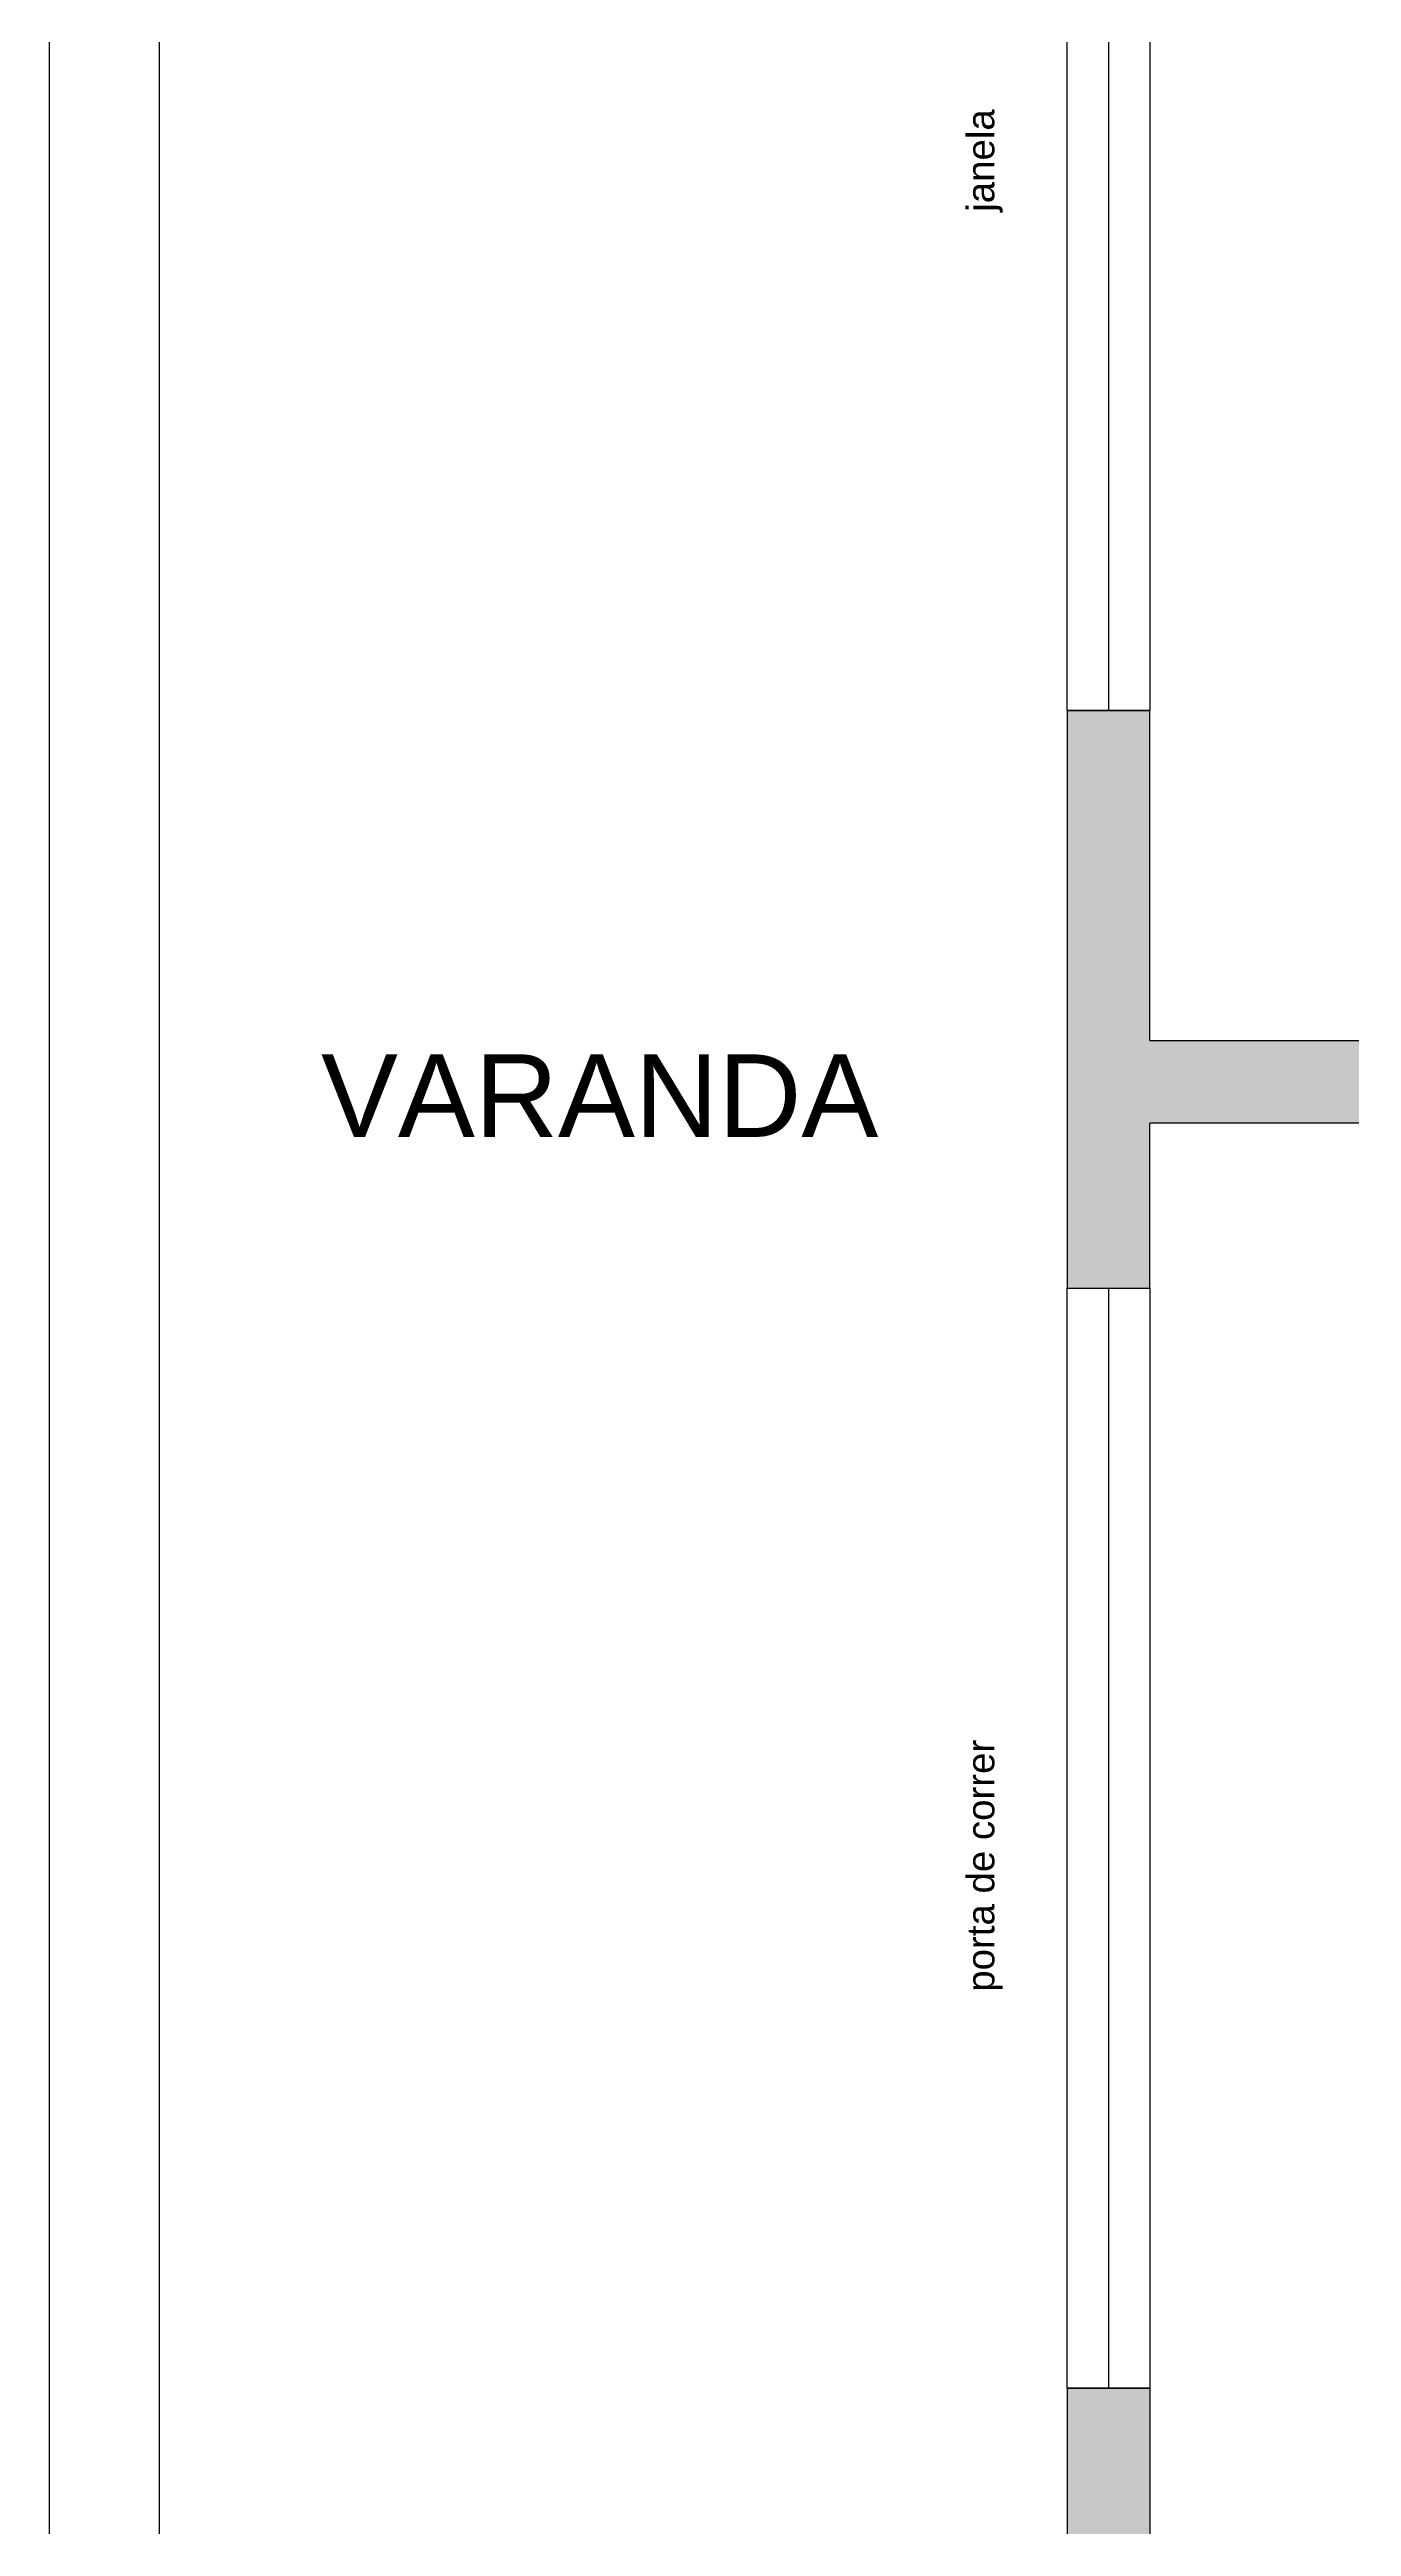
# Model space of a CAD drawing. Header units: millimetres. Extents: x -656 to 1500, y 0 to 1085.
# Drawn here: x 0 to 236.7, y 239.9 to 690.2 of the extents above; entities that cross this region are included whole.
import ezdxf

# ---------------------------------------------------------------- set-up
doc = ezdxf.new("R2010")
doc.units = ezdxf.units.MM
for name, color, linetype, lineweight, true_color in [('1 - paredes', 7, 'Continuous', 25, 0x000000), ('2 - portas e janelas', 1, 'Continuous', 25, 0xff0000), ('6 - legendas', 7, 'Continuous', 25, 0x000000)]:
    doc.layers.add(name, color=color, linetype=linetype, lineweight=lineweight, true_color=true_color)
doc.styles.add('textstyle10', font='')
doc.styles.add('textstyle14', font='')
doc.styles.add('textstyle19', font='')
doc.styles.get('textstyle10').set_extended_font_data('Arial')
doc.styles.get('textstyle14').set_extended_font_data('Arial')
doc.styles.get('textstyle19').set_extended_font_data('Arial')

msp = doc.modelspace()

# ---------------------------------------------------------------- hatches: boundary and pattern name
at = {"layer": '1 - paredes', "true_color": 0xa0a0a4}
for points in [[(580, 495), (200, 495), (200, 465), (185, 465), (185, 495), (185, 570), (200, 570), (200, 510), (565, 510), (565, 670), (580, 670)], [(200, 215), (185, 215), (185, 265), (200, 265)]]:
    msp.add_hatch(color=252, dxfattribs=at).paths.add_polyline_path(points)

# ---------------------------------------------------------------- linework, layer by layer
at = {"layer": '1 - paredes'}
for p, q in [((0, 20), (0, 900)), ((20, 20), (20, 880)), ((200, 570), (185, 570)), ((185, 570), (185, 495)), ((200, 510), (200, 570)), ((200, 510), (565, 510)), ((185, 495), (185, 465)), ((580, 495), (200, 495)), ((200, 465), (200, 495)), ((185, 465), (200, 465)), ((200, 265), (185, 265)), ((185, 265), (185, 215)), ((200, 265), (200, 215))]:
    msp.add_line(p, q, dxfattribs=at)
at = {"layer": '2 - portas e janelas', "color": 5, "true_color": 0x0000ff}
for p, q in [((185, 570), (185, 770)), ((192.5, 770), (192.5, 570)), ((200, 770), (200, 570)), ((185, 570), (200, 570))]:
    msp.add_line(p, q, dxfattribs=at)
at = {"layer": '2 - portas e janelas'}
for p, q in [((185, 265), (185, 465)), ((185, 265), (185, 465)), ((185, 465), (200, 465)), ((185, 465), (200, 465)), ((192.5, 465), (192.5, 265)), ((192.5, 465), (192.5, 265)), ((200, 465), (200, 265)), ((200, 465), (200, 265)), ((185, 265), (200, 265)), ((185, 265), (200, 265)), ((200, 240), (200, 240))]:
    msp.add_line(p, q, dxfattribs=at)

# ---------------------------------------------------------------- texts
at = {"layer": '6 - legendas', "char_height": 1, "attachment_point": 5, "rotation": 90}
for s, insert, style in [('\\H5;janela', (170, 670), 'textstyle10'), ('\\H5;porta de correr', (170, 360), 'textstyle19')]:
    msp.add_mtext(s, dxfattribs=dict(at, insert=insert, style=style))
at = {"layer": '6 - legendas', "insert": (100, 500), "char_height": 1, "attachment_point": 5, "style": 'textstyle14'}
msp.add_mtext('\\H15;VARANDA', dxfattribs=at)

doc.saveas('drawing.dxf')
